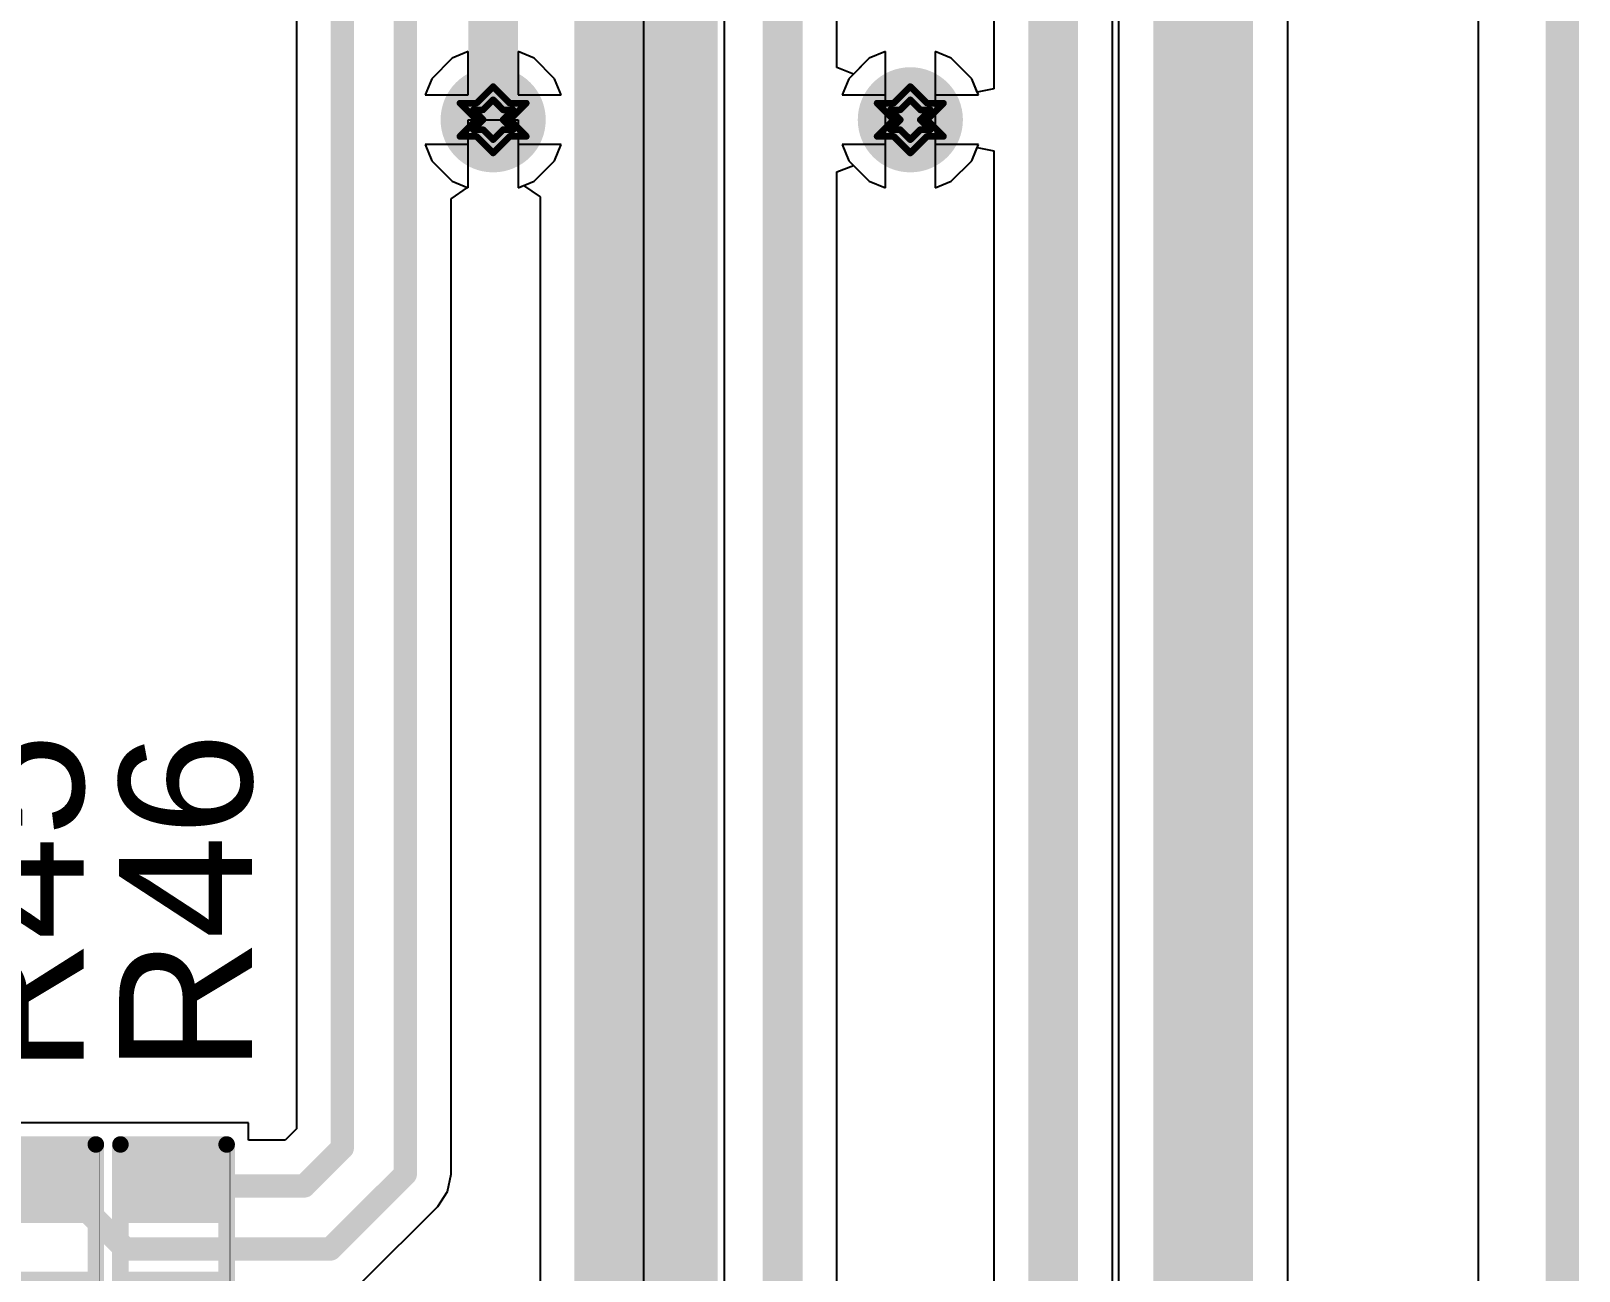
# Model space of a CAD drawing. Header units: inches. Extents: x -18 to 237, y -41 to 211.
# Drawn here: x 64.75 to 76.59, y 65.32 to 74.8 of the extents above; entities that cross this region are included whole.
import ezdxf

# ---------------------------------------------------------------- set-up
doc = ezdxf.new("R2010")
doc.units = ezdxf.units.IN
for name, color, linetype in [('Board Outline', 216, 'Continuous'), ('Bottom Layer', 5, 'Continuous'), ('Bottom Solder', 6, 'Continuous'), ('Drill Drawing', 1, 'Continuous'), ('Top Layer', 1, 'Continuous'), ('Top Overlay', 2, 'Continuous'), ('Top Paste', 8, 'Continuous'), ('Top Solder', 216, 'Continuous'), ('Via Holes', 16, 'Continuous')]:
    doc.layers.add(name, color=color, linetype=linetype)
doc.styles.add('Arial', font='', dxfattribs={"height": 0.2})
doc.styles.get('Arial').set_extended_font_data('Arial')

# ---------------------------------------------------------------- blocks, each defined once
blk = doc.blocks.new('R___0402_37')
at = {"layer": 'Top Layer'}
for points in [[(-0.699, -0.318), (-0.699, 0.318), (-0.241, 0.318), (-0.241, -0.318)], [(0.241, -0.318), (0.241, 0.318), (0.699, 0.318), (0.699, -0.318)]]:
    blk.add_hatch(color=1, dxfattribs=at).paths.add_polyline_path(points)
at = {"layer": 'Top Paste'}
for points in [[(-0.699, -0.318), (-0.699, 0.318), (-0.241, 0.318), (-0.241, -0.318)], [(0.241, -0.318), (0.241, 0.318), (0.699, 0.318), (0.699, -0.318)]]:
    blk.add_hatch(color=8, dxfattribs=at).paths.add_polyline_path(points)
at = {"layer": 'Top Solder'}
for points in [[(-0.754, -0.373), (-0.754, 0.373), (-0.186, 0.373), (-0.186, -0.373)], [(0.186, -0.373), (0.186, 0.373), (0.754, 0.373), (0.754, -0.373)]]:
    blk.add_hatch(color=216, dxfattribs=at).paths.add_polyline_path(points)
at = {"layer": 'Top Overlay'}
for points in [[(-0.787, 0.406, 0.127, 0.127, 0), (0.787, 0.406, 0.127, 0.127, 0)], [(-0.787, 0.406, 0.127, 0.127, 0), (-0.787, -0.406, 0.127, 0.127, 0)], [(0.787, 0.406, 0.127, 0.127, 0), (0.787, -0.406, 0.127, 0.127, 0)], [(-0.787, -0.406, 0.127, 0.127, 0), (0.787, -0.406, 0.127, 0.127, 0)], [(-0.813, -0.432, 0.00323, 0.00323, 0), (0.813, -0.432, 0.00323, 0.00323, 0)]]:
    blk.add_lwpolyline(points, format="xyseb", dxfattribs=at)
for points in [[(-0.819, 0.406, 0.0635, 0.0635, 1), (-0.756, 0.406, 0.0635, 0.0635, 1)], [(-0.819, 0.406, 0.0635, 0.0635, 1), (-0.756, 0.406, 0.0635, 0.0635, 1)], [(0.756, 0.406, 0.0635, 0.0635, 1), (0.819, 0.406, 0.0635, 0.0635, 1)], [(0.756, 0.406, 0.0635, 0.0635, 1), (0.819, 0.406, 0.0635, 0.0635, 1)], [(-0.819, -0.406, 0.0635, 0.0635, 1), (-0.756, -0.406, 0.0635, 0.0635, 1)], [(-0.819, -0.406, 0.0635, 0.0635, 1), (-0.756, -0.406, 0.0635, 0.0635, 1)], [(0.756, -0.406, 0.0635, 0.0635, 1), (0.819, -0.406, 0.0635, 0.0635, 1)], [(0.756, -0.406, 0.0635, 0.0635, 1), (0.819, -0.406, 0.0635, 0.0635, 1)], [(-0.814, -0.432, 0.00161, 0.00161, 1), (-0.812, -0.432, 0.00161, 0.00161, 1)], [(0.812, -0.432, 0.00161, 0.00161, 1), (0.814, -0.432, 0.00161, 0.00161, 1)]]:
    blk.add_lwpolyline(points, format="xyseb", close=True, dxfattribs=at)
blk = doc.blocks.new('R___0402_38')
at = {"layer": 'Top Layer'}
for points in [[(-0.699, -0.318), (-0.699, 0.318), (-0.241, 0.318), (-0.241, -0.318)], [(0.241, -0.318), (0.241, 0.318), (0.699, 0.318), (0.699, -0.318)]]:
    blk.add_hatch(color=1, dxfattribs=at).paths.add_polyline_path(points)
at = {"layer": 'Top Paste'}
for points in [[(-0.699, -0.318), (-0.699, 0.318), (-0.241, 0.318), (-0.241, -0.318)], [(0.241, -0.318), (0.241, 0.318), (0.699, 0.318), (0.699, -0.318)]]:
    blk.add_hatch(color=8, dxfattribs=at).paths.add_polyline_path(points)
at = {"layer": 'Top Solder'}
for points in [[(-0.754, -0.373), (-0.754, 0.373), (-0.186, 0.373), (-0.186, -0.373)], [(0.186, -0.373), (0.186, 0.373), (0.754, 0.373), (0.754, -0.373)]]:
    blk.add_hatch(color=216, dxfattribs=at).paths.add_polyline_path(points)
at = {"layer": 'Top Overlay'}
for points in [[(-0.787, 0.406, 0.127, 0.127, 0), (0.787, 0.406, 0.127, 0.127, 0)], [(-0.787, 0.406, 0.127, 0.127, 0), (-0.787, -0.406, 0.127, 0.127, 0)], [(0.787, 0.406, 0.127, 0.127, 0), (0.787, -0.406, 0.127, 0.127, 0)], [(-0.787, -0.406, 0.127, 0.127, 0), (0.787, -0.406, 0.127, 0.127, 0)], [(-0.813, -0.432, 0.00323, 0.00323, 0), (0.813, -0.432, 0.00323, 0.00323, 0)]]:
    blk.add_lwpolyline(points, format="xyseb", dxfattribs=at)
for points in [[(-0.819, 0.406, 0.0635, 0.0635, 1), (-0.756, 0.406, 0.0635, 0.0635, 1)], [(-0.819, 0.406, 0.0635, 0.0635, 1), (-0.756, 0.406, 0.0635, 0.0635, 1)], [(0.756, 0.406, 0.0635, 0.0635, 1), (0.819, 0.406, 0.0635, 0.0635, 1)], [(0.756, 0.406, 0.0635, 0.0635, 1), (0.819, 0.406, 0.0635, 0.0635, 1)], [(-0.819, -0.406, 0.0635, 0.0635, 1), (-0.756, -0.406, 0.0635, 0.0635, 1)], [(-0.819, -0.406, 0.0635, 0.0635, 1), (-0.756, -0.406, 0.0635, 0.0635, 1)], [(0.756, -0.406, 0.0635, 0.0635, 1), (0.819, -0.406, 0.0635, 0.0635, 1)], [(0.756, -0.406, 0.0635, 0.0635, 1), (0.819, -0.406, 0.0635, 0.0635, 1)], [(-0.814, -0.432, 0.00161, 0.00161, 1), (-0.812, -0.432, 0.00161, 0.00161, 1)], [(0.812, -0.432, 0.00161, 0.00161, 1), (0.814, -0.432, 0.00161, 0.00161, 1)]]:
    blk.add_lwpolyline(points, format="xyseb", close=True, dxfattribs=at)

msp = doc.modelspace()

# ---------------------------------------------------------------- hatches: boundary and pattern name
at = {"layer": 'Bottom Layer'}
h = msp.add_hatch(color=5, dxfattribs=at)
edge = h.paths.add_edge_path()
edge.add_arc((68.286, 74.12), 0.3, 0, 360)
h = msp.add_hatch(color=5, dxfattribs=at)
edge = h.paths.add_edge_path()
edge.add_arc((71.476, 74.12), 0.3, 0, 360)
at = {"layer": 'Bottom Solder'}
h = msp.add_hatch(color=6, dxfattribs=at)
edge = h.paths.add_edge_path()
edge.add_arc((68.286, 74.12), 0.402, 0, 360)
h = msp.add_hatch(color=6, dxfattribs=at)
edge = h.paths.add_edge_path()
edge.add_arc((71.476, 74.12), 0.402, 0, 360)
at = {"layer": 'Top Layer'}
h = msp.add_hatch(color=1, dxfattribs=at)
edge = h.paths.add_edge_path()
edge.add_arc((68.286, 74.12), 0.3, 0, 360)
h = msp.add_hatch(color=1, dxfattribs=at)
edge = h.paths.add_edge_path()
edge.add_arc((71.476, 74.12), 0.3, 0, 360)
at = {"layer": 'Top Solder'}
h = msp.add_hatch(color=216, dxfattribs=at)
edge = h.paths.add_edge_path()
edge.add_arc((68.286, 74.12), 0.402, 0, 360)
h = msp.add_hatch(color=216, dxfattribs=at)
edge = h.paths.add_edge_path()
edge.add_arc((71.476, 74.12), 0.402, 0, 360)
at = {"layer": 'Via Holes'}
h = msp.add_hatch(color=7, dxfattribs=at)
edge = h.paths.add_edge_path()
edge.add_arc((68.286, 74.12), 0.15, 0, 360)
h = msp.add_hatch(color=7, dxfattribs=at)
edge = h.paths.add_edge_path()
edge.add_arc((71.476, 74.12), 0.15, 0, 360)

# ---------------------------------------------------------------- linework, layer by layer
at = {"layer": 'Board Outline'}
msp.add_lwpolyline([(76.462, 90.693, 0.254, 0.254, 0), (76.462, -3.476, 0.254, 0.254, 0)], format="xyseb", dxfattribs=at)
at = {"layer": 'Bottom Layer'}
for p, q in [((75.819, 89.741), (75.819, 50.879)), ((74.362, 63.861), (74.362, 79.185)), ((73.067, 78.153), (73.067, 64.399)), ((69.436, 75.248), (69.436, 60.921)), ((70.914, 74.52), (70.914, 75.194)), ((67.972, 74.59), (67.816, 74.434)), ((68.095, 74.641), (67.972, 74.59)), ((68.095, 74.311), (68.095, 74.641)), ((68.599, 74.59), (68.476, 74.641)), ((68.476, 74.641), (68.476, 74.311)), ((68.755, 74.434), (68.599, 74.59)), ((71.162, 74.59), (71.041, 74.469)), ((71.285, 74.641), (71.162, 74.59)), ((71.285, 74.12), (71.285, 74.641)), ((71.789, 74.59), (71.666, 74.641)), ((71.666, 74.641), (71.666, 74.311)), ((71.945, 74.434), (71.789, 74.59)), ((71.041, 74.469), (70.914, 74.52)), ((67.816, 74.434), (67.765, 74.311)), ((68.806, 74.311), (68.755, 74.434)), ((71.996, 74.311), (71.945, 74.434)), ((67.765, 74.311), (68.095, 74.311)), ((68.476, 74.311), (68.806, 74.311)), ((71.666, 74.311), (71.996, 74.311)), ((71.285, 73.599), (71.285, 74.12)), ((68.095, 73.93), (67.765, 73.93)), ((67.765, 73.93), (67.816, 73.806)), ((68.095, 73.599), (68.095, 73.93)), ((68.806, 73.93), (68.476, 73.93)), ((68.476, 73.93), (68.476, 73.599)), ((68.755, 73.806), (68.806, 73.93)), ((71.996, 73.93), (71.666, 73.93)), ((71.666, 73.93), (71.666, 73.599)), ((71.945, 73.806), (71.996, 73.93)), ((67.816, 73.806), (67.972, 73.651)), ((68.599, 73.651), (68.755, 73.806)), ((70.914, 73.721), (71.041, 73.771)), ((71.041, 73.771), (71.162, 73.651)), ((71.789, 73.651), (71.945, 73.806)), ((67.972, 73.651), (68.095, 73.599)), ((68.476, 73.599), (68.599, 73.651)), ((70.914, 64.396), (70.914, 73.721)), ((71.162, 73.651), (71.285, 73.599)), ((71.666, 73.599), (71.789, 73.651))]:
    msp.add_line(p, q, dxfattribs=at)
for points in [[(73.715, 63.861, 0.762, 0.762, 0), (73.715, 79.185, 0.762, 0.762, 0)], [(70.5, 54.809, 0.305, 0.305, 0), (70.5, 76.039, 0.305, 0.305, 0)], [(69.85, 54.863, 0.305, 0.305, 0), (69.85, 75.42, 0.305, 0.305, 0)]]:
    msp.add_lwpolyline(points, format="xyseb", dxfattribs=at)
at = {"layer": 'Drill Drawing'}
for points in [[(68.159, 74.247, 0.0508, 0.0508, 0), (68.286, 74.374, 0.0508, 0.0508, 0)], [(68.286, 74.374, 0.0508, 0.0508, 0), (68.413, 74.247, 0.0508, 0.0508, 0)], [(71.349, 74.247, 0.0508, 0.0508, 0), (71.476, 74.374, 0.0508, 0.0508, 0)], [(71.476, 74.374, 0.0508, 0.0508, 0), (71.603, 74.247, 0.0508, 0.0508, 0)], [(68.032, 74.247, 0.0508, 0.0508, 0), (68.159, 74.12, 0.0508, 0.0508, 0)], [(68.032, 74.247, 0.0508, 0.0508, 0), (68.159, 74.247, 0.0508, 0.0508, 0)], [(68.133, 74.196, 0.0508, 0.0508, 0), (68.209, 74.12, 0.0508, 0.0508, 0)], [(68.133, 74.196, 0.0508, 0.0508, 0), (68.209, 74.196, 0.0508, 0.0508, 0)], [(68.209, 74.196, 0.0508, 0.0508, 0), (68.286, 74.273, 0.0508, 0.0508, 0)], [(68.286, 74.273, 0.0508, 0.0508, 0), (68.362, 74.196, 0.0508, 0.0508, 0)], [(68.362, 74.196, 0.0508, 0.0508, 0), (68.438, 74.196, 0.0508, 0.0508, 0)], [(68.362, 74.12, 0.0508, 0.0508, 0), (68.438, 74.196, 0.0508, 0.0508, 0)], [(68.413, 74.247, 0.0508, 0.0508, 0), (68.54, 74.247, 0.0508, 0.0508, 0)], [(68.413, 74.12, 0.0508, 0.0508, 0), (68.54, 74.247, 0.0508, 0.0508, 0)], [(71.222, 74.247, 0.0508, 0.0508, 0), (71.349, 74.12, 0.0508, 0.0508, 0)], [(71.222, 74.247, 0.0508, 0.0508, 0), (71.349, 74.247, 0.0508, 0.0508, 0)], [(71.323, 74.196, 0.0508, 0.0508, 0), (71.399, 74.12, 0.0508, 0.0508, 0)], [(71.323, 74.196, 0.0508, 0.0508, 0), (71.399, 74.196, 0.0508, 0.0508, 0)], [(71.399, 74.196, 0.0508, 0.0508, 0), (71.476, 74.273, 0.0508, 0.0508, 0)], [(71.476, 74.273, 0.0508, 0.0508, 0), (71.552, 74.196, 0.0508, 0.0508, 0)], [(71.552, 74.196, 0.0508, 0.0508, 0), (71.628, 74.196, 0.0508, 0.0508, 0)], [(71.552, 74.12, 0.0508, 0.0508, 0), (71.628, 74.196, 0.0508, 0.0508, 0)], [(71.603, 74.247, 0.0508, 0.0508, 0), (71.73, 74.247, 0.0508, 0.0508, 0)], [(71.603, 74.12, 0.0508, 0.0508, 0), (71.73, 74.247, 0.0508, 0.0508, 0)], [(68.032, 73.993, 0.0508, 0.0508, 0), (68.159, 74.12, 0.0508, 0.0508, 0)], [(68.133, 74.044, 0.0508, 0.0508, 0), (68.209, 74.12, 0.0508, 0.0508, 0)], [(68.362, 74.12, 0.0508, 0.0508, 0), (68.438, 74.044, 0.0508, 0.0508, 0)], [(68.413, 74.12, 0.0508, 0.0508, 0), (68.54, 73.993, 0.0508, 0.0508, 0)], [(71.222, 73.993, 0.0508, 0.0508, 0), (71.349, 74.12, 0.0508, 0.0508, 0)], [(71.323, 74.044, 0.0508, 0.0508, 0), (71.399, 74.12, 0.0508, 0.0508, 0)], [(71.552, 74.12, 0.0508, 0.0508, 0), (71.628, 74.044, 0.0508, 0.0508, 0)], [(71.603, 74.12, 0.0508, 0.0508, 0), (71.73, 73.993, 0.0508, 0.0508, 0)], [(68.032, 73.993, 0.0508, 0.0508, 0), (68.159, 73.993, 0.0508, 0.0508, 0)], [(68.133, 74.044, 0.0508, 0.0508, 0), (68.209, 74.044, 0.0508, 0.0508, 0)], [(68.159, 73.993, 0.0508, 0.0508, 0), (68.286, 73.866, 0.0508, 0.0508, 0)], [(68.209, 74.044, 0.0508, 0.0508, 0), (68.286, 73.968, 0.0508, 0.0508, 0)], [(68.286, 73.968, 0.0508, 0.0508, 0), (68.362, 74.044, 0.0508, 0.0508, 0)], [(68.286, 73.866, 0.0508, 0.0508, 0), (68.413, 73.993, 0.0508, 0.0508, 0)], [(68.362, 74.044, 0.0508, 0.0508, 0), (68.438, 74.044, 0.0508, 0.0508, 0)], [(68.413, 73.993, 0.0508, 0.0508, 0), (68.54, 73.993, 0.0508, 0.0508, 0)], [(71.222, 73.993, 0.0508, 0.0508, 0), (71.349, 73.993, 0.0508, 0.0508, 0)], [(71.323, 74.044, 0.0508, 0.0508, 0), (71.399, 74.044, 0.0508, 0.0508, 0)], [(71.349, 73.993, 0.0508, 0.0508, 0), (71.476, 73.866, 0.0508, 0.0508, 0)], [(71.399, 74.044, 0.0508, 0.0508, 0), (71.476, 73.968, 0.0508, 0.0508, 0)], [(71.476, 73.968, 0.0508, 0.0508, 0), (71.552, 74.044, 0.0508, 0.0508, 0)], [(71.476, 73.866, 0.0508, 0.0508, 0), (71.603, 73.993, 0.0508, 0.0508, 0)], [(71.552, 74.044, 0.0508, 0.0508, 0), (71.628, 74.044, 0.0508, 0.0508, 0)], [(71.603, 73.993, 0.0508, 0.0508, 0), (71.73, 73.993, 0.0508, 0.0508, 0)]]:
    msp.add_lwpolyline(points, format="xyseb", dxfattribs=at)
for points in [[(68.273, 74.374, 0.0254, 0.0254, 1), (68.298, 74.374, 0.0254, 0.0254, 1)], [(68.273, 74.374, 0.0254, 0.0254, 1), (68.298, 74.374, 0.0254, 0.0254, 1)], [(71.463, 74.374, 0.0254, 0.0254, 1), (71.488, 74.374, 0.0254, 0.0254, 1)], [(71.463, 74.374, 0.0254, 0.0254, 1), (71.488, 74.374, 0.0254, 0.0254, 1)], [(68.019, 74.247, 0.0254, 0.0254, 1), (68.044, 74.247, 0.0254, 0.0254, 1)], [(68.019, 74.247, 0.0254, 0.0254, 1), (68.044, 74.247, 0.0254, 0.0254, 1)], [(68.121, 74.196, 0.0254, 0.0254, 1), (68.146, 74.196, 0.0254, 0.0254, 1)], [(68.121, 74.196, 0.0254, 0.0254, 1), (68.146, 74.196, 0.0254, 0.0254, 1)], [(68.146, 74.247, 0.0254, 0.0254, 1), (68.171, 74.247, 0.0254, 0.0254, 1)], [(68.146, 74.247, 0.0254, 0.0254, 1), (68.171, 74.247, 0.0254, 0.0254, 1)], [(68.197, 74.196, 0.0254, 0.0254, 1), (68.222, 74.196, 0.0254, 0.0254, 1)], [(68.197, 74.196, 0.0254, 0.0254, 1), (68.222, 74.196, 0.0254, 0.0254, 1)], [(68.273, 74.273, 0.0254, 0.0254, 1), (68.298, 74.273, 0.0254, 0.0254, 1)], [(68.273, 74.273, 0.0254, 0.0254, 1), (68.298, 74.273, 0.0254, 0.0254, 1)], [(68.349, 74.196, 0.0254, 0.0254, 1), (68.375, 74.196, 0.0254, 0.0254, 1)], [(68.349, 74.196, 0.0254, 0.0254, 1), (68.375, 74.196, 0.0254, 0.0254, 1)], [(68.4, 74.247, 0.0254, 0.0254, 1), (68.425, 74.247, 0.0254, 0.0254, 1)], [(68.4, 74.247, 0.0254, 0.0254, 1), (68.425, 74.247, 0.0254, 0.0254, 1)], [(68.425, 74.196, 0.0254, 0.0254, 1), (68.451, 74.196, 0.0254, 0.0254, 1)], [(68.425, 74.196, 0.0254, 0.0254, 1), (68.451, 74.196, 0.0254, 0.0254, 1)], [(68.527, 74.247, 0.0254, 0.0254, 1), (68.552, 74.247, 0.0254, 0.0254, 1)], [(68.527, 74.247, 0.0254, 0.0254, 1), (68.552, 74.247, 0.0254, 0.0254, 1)], [(71.209, 74.247, 0.0254, 0.0254, 1), (71.234, 74.247, 0.0254, 0.0254, 1)], [(71.209, 74.247, 0.0254, 0.0254, 1), (71.234, 74.247, 0.0254, 0.0254, 1)], [(71.311, 74.196, 0.0254, 0.0254, 1), (71.336, 74.196, 0.0254, 0.0254, 1)], [(71.311, 74.196, 0.0254, 0.0254, 1), (71.336, 74.196, 0.0254, 0.0254, 1)], [(71.336, 74.247, 0.0254, 0.0254, 1), (71.361, 74.247, 0.0254, 0.0254, 1)], [(71.336, 74.247, 0.0254, 0.0254, 1), (71.361, 74.247, 0.0254, 0.0254, 1)], [(71.387, 74.196, 0.0254, 0.0254, 1), (71.412, 74.196, 0.0254, 0.0254, 1)], [(71.387, 74.196, 0.0254, 0.0254, 1), (71.412, 74.196, 0.0254, 0.0254, 1)], [(71.463, 74.273, 0.0254, 0.0254, 1), (71.488, 74.273, 0.0254, 0.0254, 1)], [(71.463, 74.273, 0.0254, 0.0254, 1), (71.488, 74.273, 0.0254, 0.0254, 1)], [(71.539, 74.196, 0.0254, 0.0254, 1), (71.565, 74.196, 0.0254, 0.0254, 1)], [(71.539, 74.196, 0.0254, 0.0254, 1), (71.565, 74.196, 0.0254, 0.0254, 1)], [(71.59, 74.247, 0.0254, 0.0254, 1), (71.615, 74.247, 0.0254, 0.0254, 1)], [(71.59, 74.247, 0.0254, 0.0254, 1), (71.615, 74.247, 0.0254, 0.0254, 1)], [(71.615, 74.196, 0.0254, 0.0254, 1), (71.641, 74.196, 0.0254, 0.0254, 1)], [(71.615, 74.196, 0.0254, 0.0254, 1), (71.641, 74.196, 0.0254, 0.0254, 1)], [(71.717, 74.247, 0.0254, 0.0254, 1), (71.742, 74.247, 0.0254, 0.0254, 1)], [(71.717, 74.247, 0.0254, 0.0254, 1), (71.742, 74.247, 0.0254, 0.0254, 1)], [(68.146, 74.12, 0.0254, 0.0254, 1), (68.171, 74.12, 0.0254, 0.0254, 1)], [(68.146, 74.12, 0.0254, 0.0254, 1), (68.171, 74.12, 0.0254, 0.0254, 1)], [(68.197, 74.12, 0.0254, 0.0254, 1), (68.222, 74.12, 0.0254, 0.0254, 1)], [(68.197, 74.12, 0.0254, 0.0254, 1), (68.222, 74.12, 0.0254, 0.0254, 1)], [(68.349, 74.12, 0.0254, 0.0254, 1), (68.375, 74.12, 0.0254, 0.0254, 1)], [(68.349, 74.12, 0.0254, 0.0254, 1), (68.375, 74.12, 0.0254, 0.0254, 1)], [(68.4, 74.12, 0.0254, 0.0254, 1), (68.425, 74.12, 0.0254, 0.0254, 1)], [(68.4, 74.12, 0.0254, 0.0254, 1), (68.425, 74.12, 0.0254, 0.0254, 1)], [(71.336, 74.12, 0.0254, 0.0254, 1), (71.361, 74.12, 0.0254, 0.0254, 1)], [(71.336, 74.12, 0.0254, 0.0254, 1), (71.361, 74.12, 0.0254, 0.0254, 1)], [(71.387, 74.12, 0.0254, 0.0254, 1), (71.412, 74.12, 0.0254, 0.0254, 1)], [(71.387, 74.12, 0.0254, 0.0254, 1), (71.412, 74.12, 0.0254, 0.0254, 1)], [(71.539, 74.12, 0.0254, 0.0254, 1), (71.565, 74.12, 0.0254, 0.0254, 1)], [(71.539, 74.12, 0.0254, 0.0254, 1), (71.565, 74.12, 0.0254, 0.0254, 1)], [(71.59, 74.12, 0.0254, 0.0254, 1), (71.615, 74.12, 0.0254, 0.0254, 1)], [(71.59, 74.12, 0.0254, 0.0254, 1), (71.615, 74.12, 0.0254, 0.0254, 1)], [(68.019, 73.993, 0.0254, 0.0254, 1), (68.044, 73.993, 0.0254, 0.0254, 1)], [(68.019, 73.993, 0.0254, 0.0254, 1), (68.044, 73.993, 0.0254, 0.0254, 1)], [(68.121, 74.044, 0.0254, 0.0254, 1), (68.146, 74.044, 0.0254, 0.0254, 1)], [(68.121, 74.044, 0.0254, 0.0254, 1), (68.146, 74.044, 0.0254, 0.0254, 1)], [(68.146, 73.993, 0.0254, 0.0254, 1), (68.171, 73.993, 0.0254, 0.0254, 1)], [(68.146, 73.993, 0.0254, 0.0254, 1), (68.171, 73.993, 0.0254, 0.0254, 1)], [(68.197, 74.044, 0.0254, 0.0254, 1), (68.222, 74.044, 0.0254, 0.0254, 1)], [(68.197, 74.044, 0.0254, 0.0254, 1), (68.222, 74.044, 0.0254, 0.0254, 1)], [(68.273, 73.968, 0.0254, 0.0254, 1), (68.298, 73.968, 0.0254, 0.0254, 1)], [(68.273, 73.968, 0.0254, 0.0254, 1), (68.298, 73.968, 0.0254, 0.0254, 1)], [(68.349, 74.044, 0.0254, 0.0254, 1), (68.375, 74.044, 0.0254, 0.0254, 1)], [(68.349, 74.044, 0.0254, 0.0254, 1), (68.375, 74.044, 0.0254, 0.0254, 1)], [(68.4, 73.993, 0.0254, 0.0254, 1), (68.425, 73.993, 0.0254, 0.0254, 1)], [(68.4, 73.993, 0.0254, 0.0254, 1), (68.425, 73.993, 0.0254, 0.0254, 1)], [(68.425, 74.044, 0.0254, 0.0254, 1), (68.451, 74.044, 0.0254, 0.0254, 1)], [(68.425, 74.044, 0.0254, 0.0254, 1), (68.451, 74.044, 0.0254, 0.0254, 1)], [(68.527, 73.993, 0.0254, 0.0254, 1), (68.552, 73.993, 0.0254, 0.0254, 1)], [(68.527, 73.993, 0.0254, 0.0254, 1), (68.552, 73.993, 0.0254, 0.0254, 1)], [(71.209, 73.993, 0.0254, 0.0254, 1), (71.234, 73.993, 0.0254, 0.0254, 1)], [(71.209, 73.993, 0.0254, 0.0254, 1), (71.234, 73.993, 0.0254, 0.0254, 1)], [(71.311, 74.044, 0.0254, 0.0254, 1), (71.336, 74.044, 0.0254, 0.0254, 1)], [(71.311, 74.044, 0.0254, 0.0254, 1), (71.336, 74.044, 0.0254, 0.0254, 1)], [(71.336, 73.993, 0.0254, 0.0254, 1), (71.361, 73.993, 0.0254, 0.0254, 1)], [(71.336, 73.993, 0.0254, 0.0254, 1), (71.361, 73.993, 0.0254, 0.0254, 1)], [(71.387, 74.044, 0.0254, 0.0254, 1), (71.412, 74.044, 0.0254, 0.0254, 1)], [(71.387, 74.044, 0.0254, 0.0254, 1), (71.412, 74.044, 0.0254, 0.0254, 1)], [(71.463, 73.968, 0.0254, 0.0254, 1), (71.488, 73.968, 0.0254, 0.0254, 1)], [(71.463, 73.968, 0.0254, 0.0254, 1), (71.488, 73.968, 0.0254, 0.0254, 1)], [(71.539, 74.044, 0.0254, 0.0254, 1), (71.565, 74.044, 0.0254, 0.0254, 1)], [(71.539, 74.044, 0.0254, 0.0254, 1), (71.565, 74.044, 0.0254, 0.0254, 1)], [(71.59, 73.993, 0.0254, 0.0254, 1), (71.615, 73.993, 0.0254, 0.0254, 1)], [(71.59, 73.993, 0.0254, 0.0254, 1), (71.615, 73.993, 0.0254, 0.0254, 1)], [(71.615, 74.044, 0.0254, 0.0254, 1), (71.641, 74.044, 0.0254, 0.0254, 1)], [(71.615, 74.044, 0.0254, 0.0254, 1), (71.641, 74.044, 0.0254, 0.0254, 1)], [(71.717, 73.993, 0.0254, 0.0254, 1), (71.742, 73.993, 0.0254, 0.0254, 1)], [(71.717, 73.993, 0.0254, 0.0254, 1), (71.742, 73.993, 0.0254, 0.0254, 1)], [(68.273, 73.866, 0.0254, 0.0254, 1), (68.298, 73.866, 0.0254, 0.0254, 1)], [(68.273, 73.866, 0.0254, 0.0254, 1), (68.298, 73.866, 0.0254, 0.0254, 1)], [(71.463, 73.866, 0.0254, 0.0254, 1), (71.488, 73.866, 0.0254, 0.0254, 1)], [(71.463, 73.866, 0.0254, 0.0254, 1), (71.488, 73.866, 0.0254, 0.0254, 1)]]:
    msp.add_lwpolyline(points, format="xyseb", close=True, dxfattribs=at)
at = {"layer": 'Top Layer'}
for p, q in [((75.819, 89.741), (75.819, 50.879)), ((70.055, 63.435), (70.055, 86.228)), ((73.021, 60.277), (73.021, 78.286)), ((66.783, 76.617), (66.783, 66.403)), ((72.115, 75.357), (72.115, 74.357)), ((71.162, 74.59), (71.006, 74.434)), ((71.285, 74.641), (71.162, 74.59)), ((71.285, 74.311), (71.285, 74.641)), ((71.789, 74.59), (71.666, 74.641)), ((71.666, 74.641), (71.666, 74.12)), ((71.945, 74.434), (71.789, 74.59)), ((71.006, 74.434), (70.955, 74.311)), ((71.988, 74.332), (71.945, 74.434)), ((72.115, 74.357), (71.988, 74.332)), ((70.955, 74.311), (71.285, 74.311)), ((68.095, 73.599), (68.095, 74.12)), ((68.095, 74.12), (68.476, 74.12)), ((68.476, 74.12), (68.476, 73.599)), ((71.666, 74.12), (71.666, 73.599)), ((71.285, 73.93), (70.955, 73.93)), ((70.955, 73.93), (71.006, 73.806)), ((71.285, 73.599), (71.285, 73.93)), ((71.945, 73.806), (71.988, 73.909)), ((71.988, 73.909), (72.115, 73.883)), ((72.115, 73.883), (72.115, 60.465)), ((71.006, 73.806), (71.162, 73.651)), ((71.789, 73.651), (71.945, 73.806)), ((71.162, 73.651), (71.285, 73.599)), ((71.666, 73.599), (71.789, 73.651)), ((67.964, 73.516), (68.091, 73.601)), ((67.964, 66.058), (67.964, 73.516)), ((68.091, 73.601), (68.095, 73.599)), ((68.476, 73.599), (68.519, 73.617)), ((68.519, 73.617), (68.646, 73.532)), ((68.646, 73.532), (68.646, 63.437)), ((66.414, 66.45), (64.271, 66.45)), ((66.414, 66.317), (66.414, 66.45)), ((66.696, 66.317), (66.414, 66.317)), ((66.783, 66.403), (66.696, 66.317)), ((67.938, 65.925), (67.964, 66.058)), ((67.862, 65.811), (67.938, 65.925)), ((67.288, 65.237), (67.862, 65.811)), ((67.862, 65.811), (67.862, 65.811))]:
    msp.add_line(p, q, dxfattribs=at)
for points in [[(69.35, 61.696, 0.889, 0.889, 0), (69.35, 86.228, 0.889, 0.889, 0)], [(72.568, 60.277, 0.381, 0.381, 0), (72.568, 78.616, 0.381, 0.381, 0)], [(67.615, 66.058, 0.178, 0.178, 0), (67.615, 76.962, 0.178, 0.178, 0)], [(67.132, 66.258, 0.178, 0.178, 0), (67.132, 76.762, 0.178, 0.178, 0)], [(68.286, 74.12, 0.381, 0.381, 0), (68.286, 75.593, 0.381, 0.381, 0)], [(66.841, 65.967, 0.178, 0.178, 0), (67.132, 66.258, 0.178, 0.178, 0)], [(64.842, 65.967, 0.178, 0.178, 0), (64.991, 65.967, 0.178, 0.178, 0)], [(64.991, 65.967, 0.178, 0.178, 0), (65.473, 65.485, 0.178, 0.178, 0)], [(65.842, 65.967, 0.178, 0.178, 0), (66.841, 65.967, 0.178, 0.178, 0)], [(67.041, 65.485, 0.178, 0.178, 0), (67.615, 66.058, 0.178, 0.178, 0)], [(65.473, 65.485, 0.178, 0.178, 0), (67.041, 65.485, 0.178, 0.178, 0)]]:
    msp.add_lwpolyline(points, format="xyseb", dxfattribs=at)
for points in [[(68.19, 74.12, 0.191, 0.191, 1), (68.381, 74.12, 0.191, 0.191, 1)], [(67.088, 66.258, 0.0889, 0.0889, 1), (67.177, 66.258, 0.0889, 0.0889, 1)], [(67.088, 66.258, 0.0889, 0.0889, 1), (67.177, 66.258, 0.0889, 0.0889, 1)], [(64.798, 65.967, 0.0889, 0.0889, 1), (64.886, 65.967, 0.0889, 0.0889, 1)], [(64.946, 65.967, 0.0889, 0.0889, 1), (65.035, 65.967, 0.0889, 0.0889, 1)], [(64.946, 65.967, 0.0889, 0.0889, 1), (65.035, 65.967, 0.0889, 0.0889, 1)], [(65.798, 65.967, 0.0889, 0.0889, 1), (65.886, 65.967, 0.0889, 0.0889, 1)], [(66.797, 65.967, 0.0889, 0.0889, 1), (66.886, 65.967, 0.0889, 0.0889, 1)], [(66.797, 65.967, 0.0889, 0.0889, 1), (66.886, 65.967, 0.0889, 0.0889, 1)], [(67.57, 66.058, 0.0889, 0.0889, 1), (67.659, 66.058, 0.0889, 0.0889, 1)], [(67.57, 66.058, 0.0889, 0.0889, 1), (67.659, 66.058, 0.0889, 0.0889, 1)], [(65.429, 65.485, 0.0889, 0.0889, 1), (65.518, 65.485, 0.0889, 0.0889, 1)], [(65.429, 65.485, 0.0889, 0.0889, 1), (65.518, 65.485, 0.0889, 0.0889, 1)], [(66.997, 65.485, 0.0889, 0.0889, 1), (67.086, 65.485, 0.0889, 0.0889, 1)], [(66.997, 65.485, 0.0889, 0.0889, 1), (67.086, 65.485, 0.0889, 0.0889, 1)]]:
    msp.add_lwpolyline(points, format="xyseb", close=True, dxfattribs=at)

# ---------------------------------------------------------------- block references
at = {"rotation": 90}
for name, p in [('R___0402_38', (64.842, 65.497)), ('R___0402_37', (65.842, 65.497))]:
    msp.add_blockref(name, p, dxfattribs=at)

# ---------------------------------------------------------------- texts
at = {"layer": 'Top Overlay', "style": 'Arial'}
for s, p in [('R46', (66.442, 66.831)), ('R45', (65.155, 66.823))]:
    msp.add_text(s, height=1.016, rotation=90, dxfattribs=at).set_placement(p)

doc.saveas('drawing.dxf')
